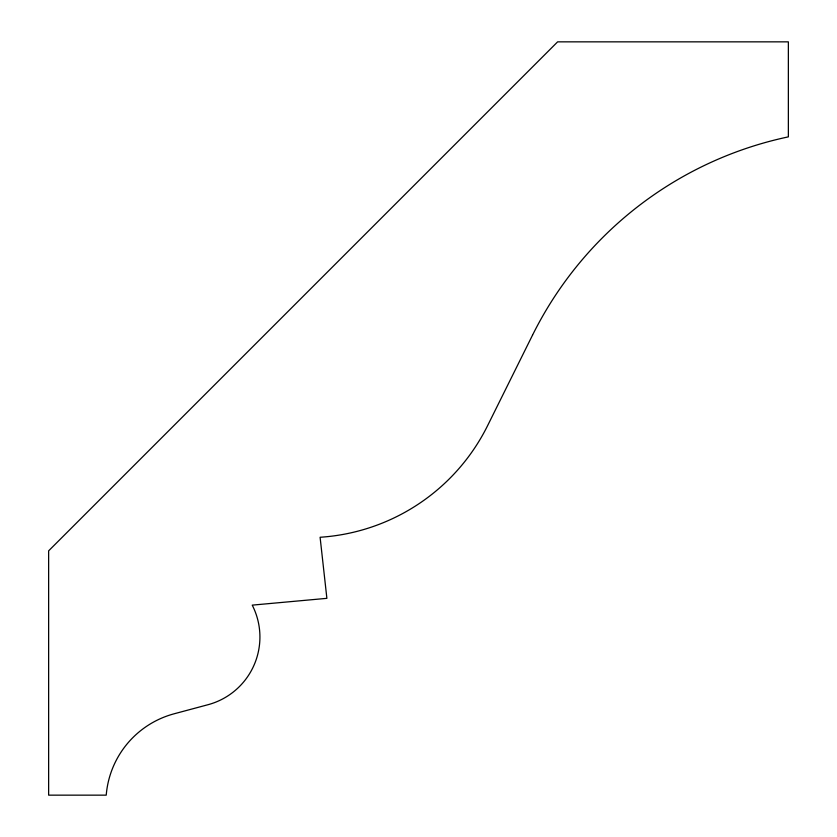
<?xml version="1.0" encoding="UTF-8"?>
<svg xmlns="http://www.w3.org/2000/svg" width="837" height="837" viewBox="0 0 837 837"><rect width="100%" height="100%" fill="white"/><g stroke="black" fill="none" stroke-linecap="round" stroke-linejoin="round"><path stroke-width="1.26" d="M532.531 335.135L487.573 425.709A201.623 201.623 0 0 1 320.1 537.26L326.88 598.34L252.23 605.13A70.057 70.057 0 0 1 208.005 704.712L174.086 713.804A91.997 91.997 0 0 0 106.226 795.15L48.64 795.15L48.64 550.84L557.62 41.85L788.36 41.85L788.36 136.86A371.482 371.482 0 0 0 532.531 335.135"/></g></svg>
